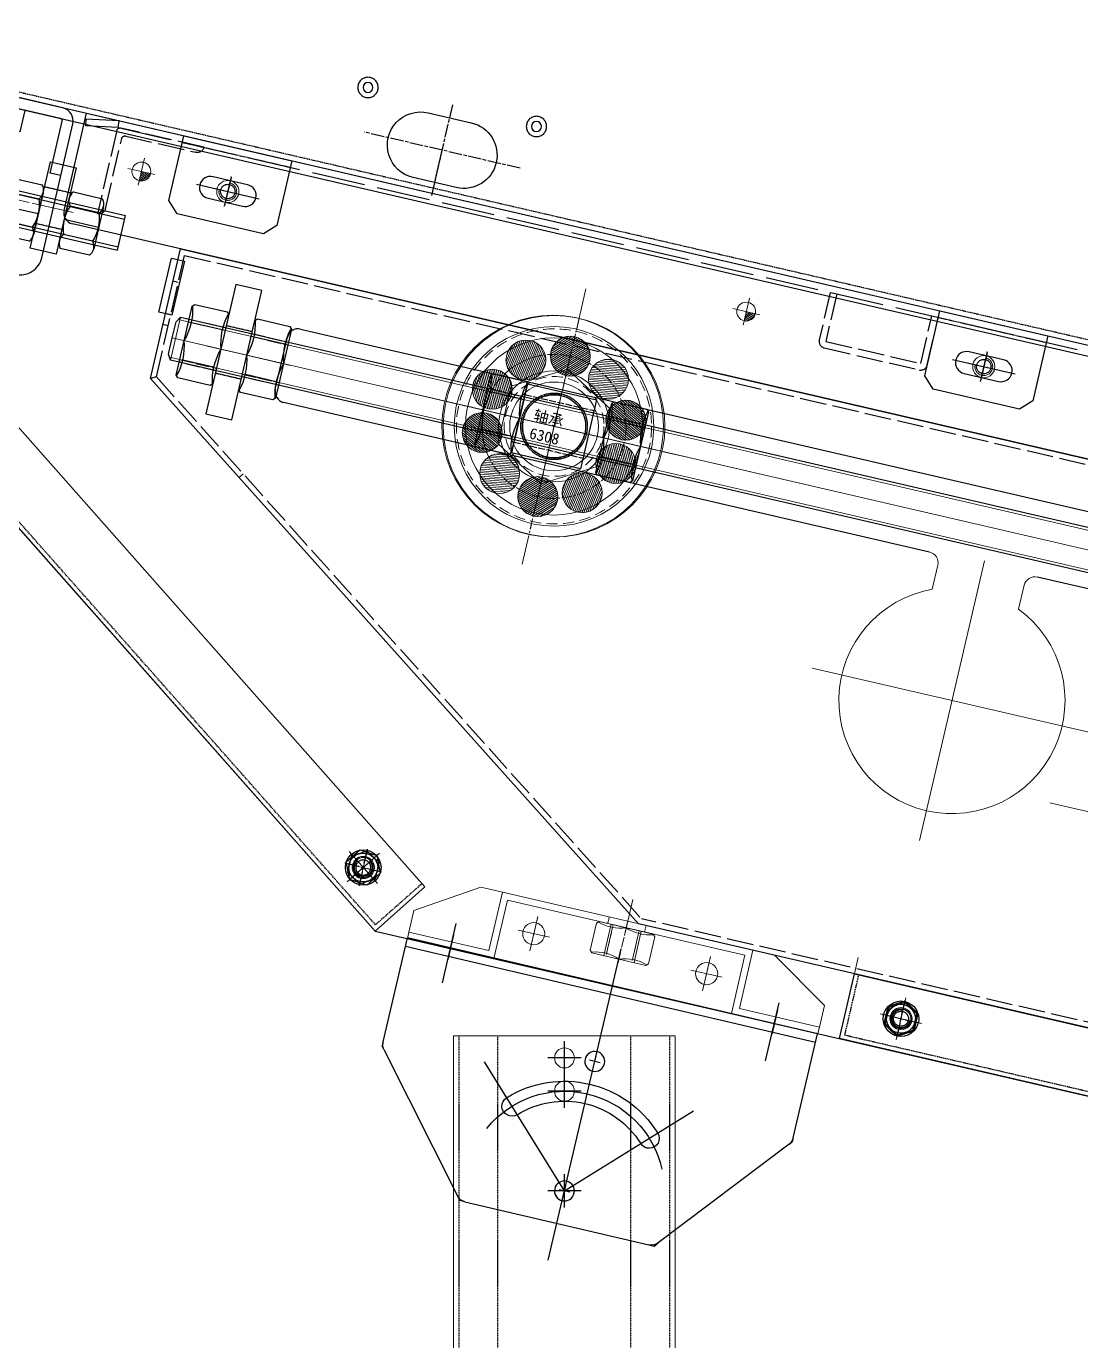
# Model space of a CAD drawing. Header units: millimetres. Extents: x 845401 to 948039, y 511594 to 550263.
# Drawn here: x 897037 to 897513, y 518134 to 518727 of the extents above; entities that cross this region are included whole.
import ezdxf

# ---------------------------------------------------------------- set-up
doc = ezdxf.new("R2010")
doc.units = ezdxf.units.MM
for name, pattern in [('ACAD_ISO02W100', [15, 12, -3]), ('AM_ISO02W050', [7.5, 6, -1.5]), ('AM_ISO08W050', [18, 12, -1.5, 3, -1.5]), ('AM_ISO08W050x2', [9, 6, -0.75, 1.5, -0.75]), ('CENTER', [0]), ('CENTER1', [28, 25, -1, 1, -1]), ('CENTER2', [28.575000000000003, 19.05, -3.175, 3.175, -3.175]), ('CENTERX2', [4, 2.5, -0.5, 0.5, -0.5]), ('DASHED', [0.75, 0.5, -0.25]), ('DASHED2', [0.375, 0.25, -0.125]), ('HIDDEN', [0.375, 0.25, -0.125])]:
    doc.linetypes.add(name, pattern=pattern)
for name, color, linetype in [('00', 7, 'Continuous'), ('1轮廓实线层', 7, 'Continuous'), ('21', 1, 'Continuous'), ('2细线层', 4, 'Continuous'), ('3中心线层', 1, 'CENTER'), ('4虚线层', 6, 'DASHED'), ('5剖面线层', 2, 'Continuous'), ('CL', 7, 'Continuous'), ('虚线', 4, 'ACAD_ISO02W100')]:
    doc.layers.add(name, color=color, linetype=linetype)
for name, color, linetype, lineweight in [('A-剖-0.10mm.......SECT-L01', 255, 'Continuous', 18), ('AM_3', 6, 'AM_ISO02W050', 25), ('AM_7', 4, 'AM_ISO08W050', 25), ('中心线', 1, 'CENTER', 9), ('剖面线', 6, 'Continuous', 15), ('粗实线', 7, 'Continuous', 30), ('细实线', 2, 'Continuous', 18)]:
    doc.layers.add(name, color=color, linetype=linetype, lineweight=lineweight)

# ---------------------------------------------------------------- blocks, each defined once
blk = doc.blocks.new('G$C56B2856F')
at = {"linetype": 'ByBlock', "lineweight": -2}
h = blk.add_hatch(dxfattribs=at)
h.set_pattern_fill('ANSI31', color=0, scale=0.2, style=0)
h.set_pattern_definition([(45, (-3782.492649566082, -49905.58141290238), (-0.4490128060534576, 0.4490128060534577), [])])
h.paths.add_polyline_path([(4.25, 0), (0, 0), (0, -4.25, 0.4142135623735481)])
at = {"color": 1, "linetype": 'CENTER', "lineweight": -2, "ltscale": 3}
for p, q in [((0, 6.25), (0, -6.25)), ((-6.25, 0), (6.25, 0))]:
    blk.add_line(p, q, dxfattribs=at)
at = {"color": 0, "linetype": 'ByBlock', "lineweight": -2}
blk.add_circle((0, 0), 4.25, dxfattribs=at)
blk = doc.blocks.new('G$C93B904BA')
at = {"color": 1, "linetype": 'CENTER', "lineweight": -2, "ltscale": 3}
for p, q in [((0, 7), (0, -7)), ((-7, 0), (7, 0))]:
    blk.add_line(p, q, dxfattribs=at)
at = {"color": 0, "linetype": 'ByBlock', "lineweight": -2}
blk.add_circle((0, 0), 5, dxfattribs=at)
blk = doc.blocks.new('A$C58936E23')
at = {"color": 0, "linetype": 'ByBlock', "lineweight": -2}
for p, q in [((559.9964526854201, 226.9147611127992), (559.9964526854019, 238.0004511960287)), ((599.9964526854237, 226.9147611128574), (599.9964526854092, 238.0004511960869))]:
    blk.add_line(p, q, dxfattribs=at)
for centre in [(419.9964526838194, 34.99994469062221), (499.9964526838194, 34.99994469075318)]:
    blk.add_circle(centre, 5, dxfattribs=at)
at = {"color": 0, "linetype": 'ByBlock'}
for centre, radius, start, end in [((554.9964526854092, 238.0004511960287), 4.999999999992724, 0, 90.00000000020843), ((604.9964526854092, 238.0004511960942), 5, 90, 180)]:
    blk.add_arc(centre, radius, start, end, dxfattribs=at)
at = {"color": 0, "linetype": 'ByBlock', "lineweight": -2}
blk.add_arc((579.9964526854928, 179.9999446898728), 50.99999999999799, 113.0887724367229, 66.9112275632771, dxfattribs=at)
at = {"layer": '中心线', "color": 1, "linetype": 'CENTER2', "ltscale": 8}
for p, q in [((209.9964526852564, 335.7664442019304), (209.9964526852709, 324.2334451765055)), ((559.99645268514, 335.7664442030218), (559.9964526851545, 324.2334451775969)), ((204.2299531725512, 329.9999446892107), (215.7629521979761, 329.9999446892252)), ((554.2299531724348, 329.9999446903166), (565.7629521978597, 329.9999446903166)), ((125.2279583118798, 304.9999446892107), (144.1748464172415, 304.9999446892398)), ((245.2275078208622, 260.0004511955703), (216.7347484073107, 260.0004511955121)), ((419.9964526838303, 27.74994469062221), (419.9964526838121, 42.24994469062221)), ((499.9964526838303, 27.74994469075318), (499.9964526838085, 42.24994469075318)), ((427.2464526838194, 34.99994469063677), (412.7464526838194, 34.99994469061494)), ((507.2464526838194, 34.99994469076773), (492.7464526838194, 34.99994469074591))]:
    blk.add_line(p, q, dxfattribs=at)
at = {"layer": '中心线', "color": 1, "linetype": 'CENTER2', "ltscale": 15}
for p, q in [((679.9964526852345, 259.9999446900038), (247.9964526854892, 259.9999446893926)), ((579.9964526854965, 115.2618950098768), (579.9964526854965, 244.7379943698543)), ((644.7345023655016, 179.9999446898728), (515.2584030055241, 179.9999446898728))]:
    blk.add_line(p, q, dxfattribs=at)
at = {"layer": '粗实线'}
for p, q in [((899.9964526852418, 344.9999446903239), (49.99654712779738, 344.9999446891015)), ((255.9964526854601, 277.0004511955703), (670.9964526853, 277.0004511994339)), ((250.9964526855038, 248.0004511955631), (250.9964526854674, 272.0004511955631)), ((349.9964526865442, 19.99994469062949), (18.80862610037002, 255.91900978591)), ((554.9964526854019, 243.0004511960215), (255.996452685511, 243.0004511955703)), ((670.9964526853946, 243.0004511961743), (604.9964526854019, 243.0004511960942)), ((349.9964526865442, 19.99994469062949), (899.9964526857439, 19.99994469102239))]:
    blk.add_line(p, q, dxfattribs=at)
for points in [[(128.995279658644, 324.999944689218), (140.995279658644, 324.9999446892325), (140.9952796587022, 284.9999446892325), (128.9952796587022, 284.999944689218)], [(191.9964526851072, 294.991572950712), (197.9964526851072, 294.991572950712), (197.9964526851072, 269.991572950712), (191.9964526851072, 269.991572950712)], [(234.9972398361424, 290.0004511955558), (222.9972398361424, 290.0004511955412), (222.9972398362297, 230.0004511955412), (234.9972398362297, 230.0004511955558)]]:
    blk.add_lwpolyline(points, close=True, dxfattribs=at)
at = {"layer": '粗实线', "linetype": 'CENTER1'}
for centre in [(209.9964526852636, 329.999944689218), (559.9964526851472, 329.9999446903093)]:
    blk.add_circle(centre, 3.25, dxfattribs=at)
at = {"layer": '粗实线'}
for centre, radius, start, end in [((255.9964526854674, 272.0004511955703), 5, 90, 180), ((255.9964526855183, 248.0004511955849), 5.000000000015007, 180, 269.9999999997916)]:
    blk.add_arc(centre, radius, start, end, dxfattribs=at)
at = {"layer": '细实线', "linetype": 'CENTER1'}
for centre in [(209.9964526851472, 329.999944689218), (559.9964526850308, 329.9999446903093)]:
    blk.add_arc(centre, 4, 180, 90, dxfattribs=at)
at = {"layer": '虚线', "linetype": 'DASHED', "ltscale": 0.5}
for p, q in [((128.9952796586658, 313.499944689218), (140.9952796586658, 313.4999446892325)), ((128.9952796586877, 296.499944689218), (140.9952796586877, 296.4999446892325)), ((222.9972398361715, 271.0004511955412), (234.9972398361715, 271.0004511955558)), ((222.9972398362006, 249.0004511955412), (234.9972398362006, 249.0004511955558))]:
    blk.add_line(p, q, dxfattribs=at)
at = {"color": 0, "linetype": 'ByBlock', "lineweight": -2, "extrusion": (0, 0, -1), "xscale": -1, "zscale": -1}
for name, p in [('G$C56B2856F', (-169.9964526852636, 329.9999446892762)), ('G$C56B2856F', (-449.9964526852636, 329.9999446899164)), ('G$C93B904BA', (-338.3372584654207, 46.72190550921368)), ('G$C93B904BA', (-589.9964526839394, 34.99994469159719))]:
    blk.add_blockref(name, p, dxfattribs=at)
blk = doc.blocks.new('6308zza')
h = blk.add_hatch()
h.set_pattern_fill('ANSI31', color=2, scale=0.25, style=0)
h.set_pattern_definition([(45, (-1872.50482304563, -2641.387181839289), (-0.5612660075668221, 0.5612660075668221), [])])
h.paths.add_polyline_path([(9, 32.5, 1), (-9, 32.5, 1)])
h = blk.add_hatch()
h.set_pattern_fill('ANSI31', color=2, scale=0.25, angle=36, style=0)
h.set_pattern_definition([(80.99999999999999, (37.68020718654225, -3237.557838664884), (-0.7839776203473905, 0.1241698566256834), [])])
h.paths.add_polyline_path([(-28.10302069950558, 26.29305231718536, 1), (-10.10302069950558, 26.29305231718536, 1)])
h = blk.add_hatch()
h.set_pattern_fill('ANSI31', color=2, scale=0.25, angle=-36.00000000000007, style=0)
h.set_pattern_definition([(8.999999999999932, (-3067.456654972481, -1036.296398999382), (-0.1241698566256823, 0.7839776203473907), [])])
h.paths.add_polyline_path([(10.10302069950558, 26.29305231718581, 1), (28.10302069950558, 26.29305231718581, 1)])
h = blk.add_hatch()
h.set_pattern_fill('ANSI31', color=2, scale=0.25, angle=71.99999999999999, style=0)
h.set_pattern_definition([(116.9999999999999, (1933.472678976594, -2597.091441664141), (-0.7072364285745171, -0.360354959168265), [])])
h.paths.add_polyline_path([(-39.90933677959219, 10.04305231718535, 1), (-21.9093367795922, 10.04305231718535, 1)])
h = blk.add_hatch()
h.set_pattern_fill('ANSI31', color=2, scale=0.25, angle=-72.00000000000007, style=0)
h.set_pattern_definition([(333, (-3090.7443037169, 964.6243858391637), (0.360354959168266, 0.7072364285745164), [])])
h.paths.add_polyline_path([(39.9093367795931, 10.04305231718444, 1), (21.90933677959311, 10.04305231718444, 1)])
h = blk.add_hatch()
h.set_pattern_fill('ANSI31', color=2, scale=0.25, angle=108, style=0)
h.set_pattern_definition([(153, (3090.744303716901, -964.6243858391632), (-0.3603549591682657, -0.7072364285745169), [])])
h.paths.add_polyline_path([(-39.9093367795931, -10.04305231718717, 1), (-21.90933677959311, -10.04305231718717, 1)])
h = blk.add_hatch()
h.set_pattern_fill('ANSI31', color=2, scale=0.25, angle=-108, style=0)
h.set_pattern_definition([(296.9999999999999, (-1933.472678976591, 2597.091441664142), (0.7072364285745173, 0.3603549591682644), [])])
h.paths.add_polyline_path([(39.90933677959265, -10.04305231718581, 1), (21.90933677959264, -10.04305231718581, 1)])
h = blk.add_hatch()
h.set_pattern_fill('ANSI31', color=2, scale=0.25, angle=143.9999999999999, style=0)
h.set_pattern_definition([(188.9999999999999, (3067.45665497248, 1036.296398999383), (0.1241698566256828, -0.7839776203473906), [])])
h.paths.add_polyline_path([(-10.10302069950558, -26.29305231718627, 1), (-28.10302069950558, -26.29305231718627, 1)])
h = blk.add_hatch()
h.set_pattern_fill('ANSI31', color=2, scale=0.25, angle=-144, style=0)
h.set_pattern_definition([(260.9999999999999, (-37.68020718654043, 3237.557838664884), (0.7839776203473905, -0.1241698566256837), [])])
h.paths.add_polyline_path([(28.10302069950513, -26.29305231718627, 1), (10.10302069950512, -26.29305231718627, 1)])
h = blk.add_hatch()
h.set_pattern_fill('ANSI31', color=2, scale=0.25, angle=180, style=0)
h.set_pattern_definition([(225, (1872.504823045632, 2641.387181839288), (0.5612660075668217, -0.5612660075668225), [])])
h.paths.add_polyline_path([(9.000000000000453, -32.50000000000046, 1), (-8.999999999999545, -32.50000000000046, 1)])
at = {"color": 1, "linetype": 'CENTER2', "ltscale": 0.25}
for p, q in [((0, 50), (0, -50)), ((-50, 0), (50, 0))]:
    blk.add_line(p, q, dxfattribs=at)
at = {"color": 2}
for centre, radius in [((0, 0), 45), ((0, 0), 40), ((0, 32.5), 9), ((-19.10302069950558, 26.29305231718536), 9), ((19.10302069950558, 26.29305231718581), 9), ((0, 0), 25), ((-30.9093367795922, 10.04305231718535), 9), ((0, 0), 20), ((30.90933677959311, 10.04305231718444), 9), ((-30.90933677959311, -10.04305231718717), 9), ((30.90933677959265, -10.04305231718581), 9), ((-19.10302069950558, -26.29305231718627), 9), ((19.10302069950512, -26.29305231718627), 9), ((4.547e-13, -32.50000000000046), 9)]:
    blk.add_circle(centre, radius, dxfattribs=at)
at = {"color": 1, "linetype": 'CENTER2', "ltscale": 0.25}
blk.add_circle((0, 0), 32.5, dxfattribs=at)
at = {"color": 3, "insert": (-10.02002375226584, 5.532529507072465), "char_height": 5, "width": 23.10382851527174, "attachment_point": 1}
blk.add_mtext('{\\fSimSun|b0|i0|c134|p54;轴承}6308', dxfattribs=at)
blk = doc.blocks.new('NLZT2015-6-5LM43T56')
at = {"color": 1, "linetype": 'CENTERX2'}
for p, q in [((0, -30), (0, 30)), ((-30, 0), (30, 0))]:
    blk.add_line(p, q, dxfattribs=at)
at = {"color": 0}
blk.add_lwpolyline([(-13.27905619132798, 23), (-26.55811238277238, 0), (-13.27905619132798, -23), (13.27905619132798, -23), (26.55811238277238, 0), (13.27905619132798, 23)], close=True, dxfattribs=at)
at = {"layer": '粗实线'}
blk.add_circle((0, 0), 14.25, dxfattribs=at)
at = {"layer": '细实线'}
blk.add_arc((0, 0), 15, 90, 0, dxfattribs=at)
blk = doc.blocks.new('nlzt2015-6-3rty66u')
at = {"color": 1, "linetype": 'CENTERX2'}
for p, q in [((0, 25), (0, -25)), ((-25, 0), (25, 0))]:
    blk.add_line(p, q, dxfattribs=at)
at = {"layer": '粗实线'}
blk.add_lwpolyline([(-16, 16), (16, 16), (16, -16), (-16, -16)], close=True, dxfattribs=at)
at = {"layer": '虚线', "ltscale": 0.25}
for p, q in [((-11.00000000011641, 16), (-11.00000000011641, -16)), ((11.00000000023283, 16), (11.00000000034924, -16))]:
    blk.add_line(p, q, dxfattribs=at)
at = {"layer": '虚线', "linetype": 'DASHED', "ltscale": 0.25}
blk.add_circle((0, 0), 15, dxfattribs=at)
blk.add_arc((0, 0), 14.25, 0, 270, dxfattribs=at)
blk = doc.blocks.new('gzsf123wwe')
at = {"color": 1, "linetype": 'CENTER2'}
for p, q in [((0, 75.75396285497118), (0, -51.75396285497118)), ((0, 29.5), (0, -5.5)), ((-63.75396285497118, 12), (63.75396285497118, 12)), ((-20.5, 12), (20.5, 12))]:
    blk.add_line(p, q, dxfattribs=at)
for radius in [50, 20]:
    blk.add_circle((0, 12), radius)
at = {"color": 4, "linetype": 'HIDDEN', "ltscale": 20}
for radius in [44, 22.5, 15, 14.25]:
    blk.add_circle((0, 12), radius, dxfattribs=at)
blk.add_blockref('6308zza', (0, 12))
at = {"color": 0, "rotation": 90}
for name, p in [('NLZT2015-6-5LM43T56', (-1.164153218269348e-10, 12)), ('nlzt2015-6-3rty66u', (-1.164153218269348e-10, 11.99999999953434))]:
    blk.add_blockref(name, p, dxfattribs=at)
blk = doc.blocks.new('A$C4725517A')
for p, q in [((116.5851422568667, 144.8138436503577), (116.5851422568667, 118.3563305397111)), ((146.5851422568667, 144.813843650365), (146.5851422568667, 118.3563305397183))]:
    blk.add_line(p, q)
for radius in [108.5, 107.5, 20]:
    blk.add_circle((131.5851422568667, 131.585087095038), radius)
at = {"layer": '中心线', "ltscale": 10}
for p, q in [((131.5851422568667, 263.1701741900761), (131.5851422568667, 0)), ((263.1702293519047, 131.585087095038), (5.51618286408484e-05, 131.585087095038))]:
    blk.add_line(p, q, dxfattribs=at)
blk = doc.blocks.new('A$C2DEA4E17')
for p, q in [((116.5850356861483, 144.8138888158064), (116.5850356861483, 118.3563757051597)), ((146.5850356861483, 144.8138888158137), (146.5850356861483, 118.356375705167))]:
    blk.add_line(p, q)
for radius in [82.5, 81.25, 20]:
    blk.add_circle((131.5850356861483, 131.5851322604867), radius)
at = {"layer": '中心线', "ltscale": 10}
for p, q in [((131.5850356861483, 263.1702193555248), (131.5850356861483, 4.51654486824e-05)), ((263.1701227811864, 131.5851322604867), (-5.14088897035e-05, 131.5851322604867))]:
    blk.add_line(p, q, dxfattribs=at)
blk = doc.blocks.new('*U1631')
for p, q in [((-14.70749999999998, 13.08500000000001), (-1.192500000000109, 13.08500000000001)), ((-15.90000000000009, -9.8137501900446), (-15.90000000000009, 9.813749809955423)), ((-14.70749999999998, 6.542499999999988), (-1.192500000000109, 6.542499999999988)), ((0, 9.813749809955423), (0, -9.8137501900446)), ((-14.70749999999998, -6.542500000000018), (-1.192500000000109, -6.542500000000018)), ((-1.192500000000109, -13.08499999999998), (-14.70749999999998, -13.08499999999998))]:
    blk.add_line(p, q)
for centre, radius, start, end in [((-10.81692544549287, 9.813749999999997), 5.083074554507337, 139.9424033436065, 220.0575966552684), ((-5.08307455450722, 9.813749999999997), 5.083074554507337, 319.9424033430427, 40.05759665582844), ((2.643548218029536, 0), 18.54354821802935, 159.3402182897546, 200.6597817091217), ((-18.54354821802917, 0), 18.54354821802935, 339.3402182891996, 20.65978170967666), ((-10.81692544549287, -9.813750000000027), 5.083074554507337, 139.9424033436065, 220.0575966552684), ((-5.08307455450722, -9.813750000000027), 5.083074554507337, 319.9424033430427, 40.05759665582844)]:
    blk.add_arc(centre, radius, start, end)
at = {"layer": '3中心线层'}
blk.add_line((-15.90000000000009, 0), (0, 0), dxfattribs=at)
blk = doc.blocks.new('*U1632')
for p, q in [((1.192500000000109, 13.08499999999998), (14.70749999999998, 13.08499999999998)), ((0, -9.813749809955423), (0, 9.8137501900446)), ((14.70749999999998, 6.542500000000018), (1.192500000000109, 6.542500000000018)), ((15.90000000000009, 9.8137501900446), (15.90000000000009, -9.813749809955423)), ((14.70749999999998, -6.542499999999988), (1.192500000000109, -6.542499999999988)), ((14.70749999999998, -13.08500000000001), (1.192500000000109, -13.08500000000001))]:
    blk.add_line(p, q)
for centre, radius, start, end in [((5.08307455450722, 9.813750000000027), 5.083074554507337, 139.9424033430514, 220.0575966558372), ((10.81692544549287, 9.813750000000027), 5.083074554507337, 319.9424033435978, 40.05759665529013), ((18.54354821802917, 0), 18.54354821802935, 159.340218289195, 200.6597817096766), ((-2.643548218029536, 0), 18.54354821802935, 339.3402182897531, 20.65978170911862), ((5.08307455450722, -9.813749999999997), 5.083074554507337, 139.9424033430514, 220.0575966558372), ((10.81692544549287, -9.813749999999997), 5.083074554507337, 319.9424033435978, 40.05759665529013)]:
    blk.add_arc(centre, radius, start, end)
at = {"layer": '3中心线层'}
blk.add_line((15.90000000000009, 0), (0, 0), dxfattribs=at)
blk = doc.blocks.new('*U1633')
at = {"layer": '1轮廓实线层'}
for p, q in [((0, 13.08499999999998), (-8.5, 13.08499999999998)), ((0, -13.08500000000001), (0, 13.08499999999998)), ((-10, 9.813749999999997), (-10, 0)), ((0, 6.542500000000018), (-8.5, 6.542500000000018)), ((0, 8), (75, 8)), ((0, -8), (0, 8)), ((75, -8), (75, 8)), ((-10, 0), (-10, -9.813749999999997)), ((0, -6.542500000000018), (-8.5, -6.542500000000018)), ((0, -8), (75, -8)), ((0, -13.08500000000001), (-8.5, -13.08500000000001))]:
    blk.add_line(p, q, dxfattribs=at)
for centre, radius, start, end in [((-5.682974479166659, 9.813749999999997), 4.317025520833319, 130.7332713026446, 229.2667286962518), ((5.01810208333336, 0), 15.01810208333336, 154.1739155616727, 205.8260844371999), ((-5.682974479166659, -9.813749999999997), 4.317025520833325, 130.7332713026446, 229.2667286962518)]:
    blk.add_arc(centre, radius, start, end, dxfattribs=at)
at = {"layer": '2细线层'}
for p, q in [((0, 6.399999999999977), (75, 6.399999999999977)), ((0, -6.400000000000005), (75, -6.400000000000005))]:
    blk.add_line(p, q, dxfattribs=at)
blk = doc.blocks.new('ztt2015-05-20e')
at = {"layer": '剖面线'}
h = blk.add_hatch(dxfattribs=at)
h.set_pattern_fill('ANSI31', color=256, scale=25, style=0)
h.set_pattern_definition([(45, (-811205.8483700763, 604385.6304865793), (-2.209708691207958, 2.209708691207959), [])])
h.paths.add_polyline_path([(-7, 15.5), (-7, 22.5, 0.4142135623730951), (-29.5, 0), (-22.5, 0, -0.4142135623730951)])
h.paths.add_polyline_path([(-7, 22.5), (-7, 15.5, -0.4142135623730951), (8.5, 0), (15.5, 0, 0.4142135623730951)])
h.paths.add_polyline_path([(15.5, 0), (8.5, 0, -0.4142135623730951), (-7, -15.5), (-7, -22.5, 0.4142135623730951)])
h.paths.add_polyline_path([(-22.5, 0), (-29.5, 0, 0.4142135623730951), (-7, -22.5), (-7, -15.5, -0.4142135623730951)])
at = {"layer": '中心线'}
for p, q in [((-7, 28), (-7, -28)), ((-35, 0), (21, 0))]:
    blk.add_line(p, q, dxfattribs=at)
at = {"layer": '粗实线', "color": 0}
for radius in [22.5, 15.5]:
    blk.add_circle((-7, 0), radius, dxfattribs=at)
blk = doc.blocks.new('A$C20566805')
at = {"color": 1, "linetype": 'CENTERX2'}
for p, q in [((25.99999308877805, 3.8363286876e-06), (25.99999308877805, 52.00000383632868)), ((-6.911221944999999e-06, 26.00000383632869), (51.99999308877807, 26.00000383632869))]:
    blk.add_line(p, q, dxfattribs=at)
at = {"color": 0}
blk.add_lwpolyline([(19.64914012769218, 37.00000383632869), (13.2982871666063, 26.00000383632869), (19.64914012769218, 15.00000383632869), (32.35084604986393, 15.00000383632869), (38.70169901094985, 26.00000383632869), (32.35084604986397, 37.00000383632869)], close=True, dxfattribs=at)
for radius in [22.5, 15]:
    blk.add_circle((25.99999308877805, 26.00000383632869), radius, dxfattribs=at)
at = {"color": 4, "linetype": 'DASHED2'}
blk.add_circle((25.99999308877805, 26.00000383632869), 13.25, dxfattribs=at)
blk = doc.blocks.new('gzsf1234-0o9u')
at = {"color": 1, "linetype": 'CENTER2'}
for p, q in [((11.89452534739394, 46.73237138078548), (11.89452534739394, -80.77555432915688)), ((11.89452534739394, 0.4784085258143023), (11.89452534739394, -34.5215914741857)), ((-51.85943750757724, -17.0215914741857), (75.64848820236512, -17.0215914741857)), ((-8.605474652606063, -17.0215914741857), (32.39452534739394, -17.0215914741857))]:
    blk.add_line(p, q, dxfattribs=at)
for radius in [50, 20]:
    blk.add_circle((11.89452534739394, -17.0215914741857), radius)
at = {"color": 4, "linetype": 'HIDDEN', "ltscale": 20}
for radius in [44, 22.5, 15, 14.25]:
    blk.add_circle((11.89452534739394, -17.0215914741857), radius, dxfattribs=at)
blk.add_blockref('6308zza', (11.89452534762677, -17.0215914741857))
at = {"color": 0}
for name, p in [('ztt2015-05-20e', (18.89452534762677, -17.02159147441853)), ('A$C20566805', (-14.10546774137765, -43.02159531076904))]:
    blk.add_blockref(name, p, dxfattribs=at)
blk = doc.blocks.new('M20XA')
at = {"layer": '中心线', "ltscale": 5}
blk.add_line((0, 12.37571586342528), (0, -12.70822539250366), dxfattribs=at)
at = {"layer": '粗实线', "color": 2}
for p, q in [((-8.660254037822597, -8.053320390870795), (-8.660254037822597, 6.220690285321325)), ((8.660254037822597, -8.05326010263525), (8.660254037822597, 6.22075057355687))]:
    blk.add_line(p, q, dxfattribs=at)
blk.add_lwpolyline([(-16, 7.58374523546081), (16, 7.58374523546081), (17, 6.58374523546081), (17, -8.41625476453919), (16, -9.41625476453919), (-16, -9.41625476453919), (-17, -8.41625476453919), (-17, 6.58374523546081)], close=True, dxfattribs=at)
for centre, radius, start, end in [((-8.593892137985677, 33.99477039720568), 27.77403881632244, 253.9372427146978, 288.0243868873462), ((8.593892137985677, 33.99477039720568), 27.774038816323, 251.9756131126544, 286.0627572853017), ((-8.593892137985677, -35.82727992616765), 27.774038816323, 71.97561311265437, 106.0627572853017), ((8.593892137985677, -35.82727992616765), 27.77403881632244, 73.93724271469777, 108.0243868873462)]:
    blk.add_arc(centre, radius, start, end, dxfattribs=at)
at = {"layer": '虚线', "ltscale": 0.5}
for p, q in [((-8.75, 7.58374523546081), (-8.75, -9.41625476453919)), ((8.75, 7.58374523546081), (8.75, -9.41625476453919))]:
    blk.add_line(p, q, dxfattribs=at)
for points in [[(-10, -9.41625476453919), (-10, 7.58374523546081)], [(10, 7.58374523546081), (10, -9.41625476453919)]]:
    blk.add_lwpolyline(points, dxfattribs=at)
blk = doc.blocks.new('G$CD5F4420C')
at = {"color": 0, "linetype": 'ByBlock', "lineweight": -2}
for p, q in [((1.500056420055444, 20), (1.500056420055444, 0)), ((523.5000564203974, 0), (523.5000564203974, 20))]:
    blk.add_line(p, q, dxfattribs=at)
at = {"layer": '中心线', "ltscale": 10}
blk.add_line((525.0000564203974, 10), (5.64203974136035e-05, 9.999978528423526), dxfattribs=at)
at = {"layer": '粗实线'}
blk.add_lwpolyline([(5.64203974136035e-05, 10.0001279545686), (5.64201409360976e-05, 17.5), (1.500056420055444, 20), (523.5000564203974, 20), (525.0000564203974, 17.5), (525.0000564203974, 2.5), (523.5000564203974, 0), (1.499981193522217, 0), (0, 2.49999999992724), (5.64203974136035e-05, 10.0001279545686)], dxfattribs=at)
at = {"layer": '细实线', "ltscale": 10}
for p, q in [((0.7500564200981898, 18.75), (524.2500564203974, 18.75)), ((0.7499905967397353, 1.25), (524.2500564203974, 1.25))]:
    blk.add_line(p, q, dxfattribs=at)
blk = doc.blocks.new('G$CA2CF0012')
at = {"rotation": 89.99999999999999}
for p in [(13.08380165494782, 17.00093514641776), (42.08380137220593, 17.00093427748652), (151.3390711121538, 17), (207.339071112252, 17.00005058620445), (510.082767557672, 17.00173200546124)]:
    blk.add_blockref('M20XA', p, dxfattribs=at)
at = {"color": 0, "linetype": 'ByBlock', "lineweight": -2}
blk.add_blockref('G$CD5F4420C', (0, 7.000956617514021), dxfattribs=at)
blk = doc.blocks.new('A$C3BF44A2F')
at = {"layer": '中心线', "ltscale": 4}
for p, q in [((570.0128079820934, 62.49983078827063), (570.0128079820824, 50.49980654223327)), ((770.0128079820934, 62.49983078827063), (770.0128079820824, 50.49980654223327))]:
    blk.add_line(p, q, dxfattribs=at)
at = {"layer": '粗实线'}
for p, q in [((200.000073168474, 244.9998186651792), (200.000073168474, 304.9998186651792)), ((200.000073168474, 304.9998186651792), (200.000073168474, 304.9998186651792)), ((200.000073168474, 304.9998186651792), (870.000073168474, 304.999818665412)), ((870.0000731684777, 304.9998186654047), (870.0000731684559, 54.99981866552844)), ((200.000073168474, 244.9998186651792), (470.0000731684559, 54.99981866491726)), ((870.0000731684559, 54.99981866491726), (470.0000731684377, 54.99981866493181))]:
    blk.add_line(p, q, dxfattribs=at)
at = {"layer": '虚线'}
for p, q in [((202.500073168474, 302.4998186651792), (867.500073168474, 302.499818665412)), ((202.500073168474, 246.2975175576357), (202.500073168474, 302.4998186651792)), ((867.500073168474, 302.499818665412), (867.500073168474, 57.49981866525195)), ((202.5000731684995, 289.999818665121), (200.000073168474, 289.999818665121)), ((202.5000731684995, 274.9999368069984), (200.000073168474, 274.9999368069984)), ((202.5000731684704, 269.9999368071003), (200.000073168474, 269.9999368071003)), ((870.0000731684922, 255.0081904046674), (867.5000731684668, 255.0081904046674)), ((202.500073168474, 246.2975175576285), (200.000073168474, 244.9998186651792)), ((202.5000731684777, 246.2975175576285), (470.7915400151469, 57.49981866525195)), ((870.0000731684922, 240.0083085465449), (867.5000731684668, 240.0083085465449)), ((870.0000731684631, 235.0083085466467), (867.5000731684668, 235.0083085466467)), ((250.5071918419053, 212.5147303428821), (249.0684583264665, 210.4702142946335)), ((870.0000731684922, 85.0081904039398), (867.5000731684668, 85.0081904039398)), ((870.0000731684922, 70.00830854581727), (867.5000731684668, 70.00830854581727)), ((870.0000731684631, 65.00830854591914), (867.5000731684668, 65.00830854591914)), ((867.500073168474, 57.49981866525195), (470.784830582932, 57.49981866525195))]:
    blk.add_line(p, q, dxfattribs=at)
blk = doc.blocks.new('M8LMDS')
at = {"layer": '中心线', "ltscale": 2.5}
for p, q in [((0, 9.694650743971577), (0, -9.694650743971577)), ((-9.694650743971577, 0), (9.694650743971577, 0))]:
    blk.add_line(p, q, dxfattribs=at)
at = {"layer": '虚线', "color": 2}
blk.add_lwpolyline([(-4.041451884317212, 7), (-8.082903768634424, 0), (-4.041451884317212, -7), (4.041451884317212, -7), (8.082903768634424, 0), (4.041451884317212, 7)], close=True, dxfattribs=at)
at = {"layer": '虚线', "color": 2, "ltscale": 10}
blk.add_circle((0, 0), 3.399999999999999, dxfattribs=at)
blk.add_arc((0, 0), 4, 0, 270, dxfattribs=at)
blk = doc.blocks.new('G$C99142C59')
at = {"layer": '中心线', "color": 1, "linetype": 'CENTER2', "ltscale": 5}
for p, q in [((0, -8), (0, 8)), ((-8, 0), (8, 0))]:
    blk.add_line(p, q, dxfattribs=at)
at = {"layer": '粗实线'}
blk.add_circle((0, 0), 4.5, dxfattribs=at)
blk.add_blockref('M8LMDS', (0, 0))
blk = doc.blocks.new('G$CC7797B18')
at = {"color": 0, "linetype": 'ByBlock', "lineweight": -2, "xscale": -1, "rotation": 270}
blk.add_blockref('G$C99142C59', (0, 0), dxfattribs=at)
blk = doc.blocks.new('A$C38D108FB')
at = {"layer": '粗实线'}
blk.add_lwpolyline([(0.000126854152767919, 325.0000354544754), (30.00012685415277, 325.0000354544754), (30.00012685413822, 25.0000354553049), (0.0001268541382160038, 25.0000354553049)], close=True, dxfattribs=at)
at = {"layer": '虚线', "linetype": 'DASHED'}
blk.add_lwpolyline([(0.0001268541309400462, 323.0000354544754), (28.00012685413094, 323.0000354544754), (28.00012685413822, 27.0000354553049), (0.0001268541382160038, 27.0000354553049)], dxfattribs=at)
at = {"color": 0, "linetype": 'ByBlock', "lineweight": -2, "rotation": 90}
blk.add_blockref('G$CC7797B18', (15.00012685413094, 300.0000354569565), dxfattribs=at)
at = {"color": 0, "linetype": 'ByBlock', "lineweight": -2, "xscale": -1, "rotation": 90}
blk.add_blockref('G$CC7797B18', (15.00012685413822, 50.00003545541404), dxfattribs=at)
blk = doc.blocks.new('护套')
for p, q in [((-23.49974437605124, 0), (-23.49974437605124, -33)), ((23.50025562394876, 0), (23.50025562394876, -23))]:
    blk.add_line(p, q)
blk.add_arc((0.0002556239487603307, 0), 23.5, 0, 180)
at = {"layer": '00', "ltscale": 0.08}
for centre in [(45, 19.99999999860302), (44.99974436953198, -19.99999857420335)]:
    blk.add_circle(centre, 3.5, dxfattribs=at)
at = {"layer": '00', "color": 4, "ltscale": 0.08}
for centre in [(45, 19.99999999860302), (44.99974436953198, -19.99999857420335)]:
    blk.add_arc(centre, 4, 90, 0, dxfattribs=at)
at = {"layer": '1轮廓实线层'}
for p, q in [((69, 45), (0, 45)), ((75, -23), (75, 39)), ((65, -33), (33.50025562394876, -33))]:
    blk.add_line(p, q, dxfattribs=at)
blk.add_lwpolyline([(75, 15), (70, 15), (70, 39, 0.4142135623730951), (69, 40), (0, 40, 0.726680214088745), (-23.49974437605124, -32.36915220180526, 0.726680214088745)], format="xyb", dxfattribs=at)
for centre, radius, start, end in [((0, 0), 45, 90, 227.1665719357755), ((69, 39), 6, 0, 90), ((33.50025562394876, -23), 10, 180, 270), ((65, -23), 10, 270, 0)]:
    blk.add_arc(centre, radius, start, end, dxfattribs=at)
at = {"layer": '3中心线层'}
for p, q in [((45, 13.99679818964796), (45, 26.00320180755807)), ((38.36956029955763, 19.99999999860302), (51.63043970044237, 19.99999999860302)), ((0, 16.73999999999069), (0, -16.73999999999069)), ((-16.73999999999069, 0), (16.73999999999069, 0)), ((44.99974436953198, -26.0032003831584), (44.99974436953198, -13.99679676524829)), ((38.36930466908962, -19.99999857420335), (51.63018406997435, -19.99999857420335))]:
    blk.add_line(p, q, dxfattribs=at)
at = {"layer": 'CL', "ltscale": 0.08}
blk.add_line((-30.59411708149128, -33.00000000005821), (-23.49974437605124, -33), dxfattribs=at)
for points in [[(-17.79583576892037, 35.82329171488527), (-12.83493649051525, 27.23076211346779), (-17.16506350948475, 24.73076211346779), (-22.12596278788988, 33.32329171488527)], [(7.5, 40.00000240461668), (7.5, 30.00000240461668), (2.5, 30.00000240461668), (2.5, 40)], [(30, 40.00000240461668), (30, 30.00000240461668), (25, 30.00000240461668), (25, 40)], [(52.5, 40.00000240461668), (52.5, 30.00000240461668), (47.5, 30.00000240461668), (47.5, 40)], [(-37.91444864496589, 12.74733634706354), (-28.33072717569303, 10.17938591889106), (-29.6248224012088, 5.349756787414663), (-39.20854387048166, 7.917707215528935)], [(-35.82329171476886, -17.79583576886216), (-27.23076211335137, -12.83493649045704), (-24.73076211335137, -17.16506350936834), (-33.32329171476886, -22.12596278777346)]]:
    blk.add_lwpolyline(points, dxfattribs=at)
blk = doc.blocks.new('ew323')
at = {"color": 2, "linetype": 'HIDDEN', "ltscale": 10}
for p, q in [((-1.457211192580871, 60.49696803977714), (-1.457211192580871, 45.99696803977714)), ((10.54278880741913, 60.49696803977714), (10.54278880741913, 45.99696803977714))]:
    blk.add_line(p, q, dxfattribs=at)
at = {"color": 1, "linetype": 'CENTER2', "ltscale": 0.25}
blk.add_line((4.542788807419127, 63.29773065284825), (4.542788807419127, 41.91562273446471), dxfattribs=at)
at = {"color": 2}
for p, q in [((-1.457211192580871, 47.24924095487221), (-1.457211192580871, 59.24469512468203)), ((10.54278880741913, 47.24924095487221), (10.54278880741913, 59.24469512468203))]:
    blk.add_line(p, q, dxfattribs=at)
blk.add_lwpolyline([(-7.957211192580871, 60.49696803977714), (17.04278880741913, 60.49696803977714), (18.04278880741913, 59.49696803977714), (18.04278880741913, 46.99696803977714), (17.04278880741913, 45.99696803977714), (-7.957211192580871, 45.99696803977714), (-8.957211192580871, 46.99696803977714), (-8.957211192580871, 59.49696803977714)], close=True, dxfattribs=at)
blk.add_lwpolyline([(-2.45721119258087, 45.99696803977714), (-2.45721119258087, 60.49696803977714), (11.54278880741913, 60.49696803977714), (11.54278880741913, 45.99696803977714)], dxfattribs=at)
for centre, radius, start, end in [((-2.25795278919395, 78.33668286330065), 19.09202742633405, 251.7207901566037, 290.8675259911242), ((11.34353040414862, 78.33668286330065), 19.09202742633404, 249.1324740088758, 288.2792098433964), ((-2.25795278919395, 28.1572532162536), 19.09202742633404, 69.13247400887579, 108.2792098433962), ((11.34353040414862, 28.1572532162536), 19.09202742633405, 71.7207901566037, 110.8675259911242)]:
    blk.add_arc(centre, radius, start, end, dxfattribs=at)
blk = doc.blocks.new('A$C58470C7F')
at = {"color": 1, "linetype": 'CENTER', "lineweight": -2, "ltscale": 3}
blk.add_line((85.00014671436111, 24.11005510045652), (85.00014671436111, 40.11005510045652), dxfattribs=at)
at = {"color": 0, "linetype": 'ByBlock', "lineweight": -2}
for p, q in [((17.00014671155077, 30.00005659118324), (-9.99985328844923, 13.00005659118324)), ((17.00014671155077, 30.00005659118324), (27.00014671155077, 30.00005659117596)), ((143.0001467115508, 30.00005659118324), (27.00014671155077, 30.00005659118324)), ((27.00014671155077, 30.00005659118324), (27.00014671155077, 3.000056591183238)), ((143.0001467115508, 3.000056591183238), (143.0001467115508, 30.00005659118324)), ((143.0001467115508, 30.00005659118324), (153.0001467115508, 30.00005659118324)), ((153.0001467115508, 30.00005659118324), (180.0001467115508, 13.00005659118324)), ((30.00014671155077, 5.659023008774966e-05), (30.00014671155077, 27.00005659023009)), ((30.00014671155077, 27.00005659023009), (140.0001467115508, 27.00005659023009)), ((140.0001467115508, 27.00005659023009), (140.0001467115508, 5.659118323819712e-05)), ((-9.99985328844923, 3.000056591183238), (-9.99985328844923, 13.00005659118324)), ((180.0001467115508, 13.00005659118324), (180.0001467115508, 3.000056591183238)), ((27.00014671155077, 3.000056591183238), (-9.99985328844923, 3.000056591183238)), ((-9.99985328844923, 3.000056591183238), (-9.99985328844923, 5.659118323819712e-05)), ((-9.99985328844923, 5.659023008774966e-05), (30.00014671155077, 5.659023008774966e-05)), ((140.0001467115508, 5.659118323819712e-05), (180.0001467115508, 5.659118323819712e-05)), ((180.0001467115508, 3.000056591183238), (143.0001467115508, 3.000056591183238)), ((180.0001467115508, 5.659118323819712e-05), (180.0001467115508, 3.000056591183238))]:
    blk.add_line(p, q, dxfattribs=at)
at = {"color": 4, "linetype": 'DASHED', "lineweight": -2}
for p, q in [((76.5001467143029, 30.00005659555609), (76.50014671292774, 27.00005659555609)), ((93.5001467143029, 30.00005658777081), (93.50014671292774, 27.00005658777081))]:
    blk.add_line(p, q, dxfattribs=at)
at = {"color": 1, "linetype": 'CENTER', "lineweight": -2}
for p, q in [((45.00014671153076, 22.90798697459832), (45.00014671155259, 7.092126205818204)), ((125.0001467115289, 22.90798697478021), (125.0001467115508, 7.092126206000103)), ((37.75014671154167, 15.00005659020098), (52.25014671154167, 15.00005659022281)), ((117.7501467115399, 15.00005659038288), (132.2501467115399, 15.00005659040471)), ((10.00014671155077, 6.434195821610047), (10.00014671155077, -5.071108013100456)), ((160.0001467115508, 6.434195821610047), (160.0001467115508, -5.071108013100456))]:
    blk.add_line(p, q, dxfattribs=at)
at = {"color": 0, "linetype": 'ByBlock', "lineweight": -2}
blk.add_lwpolyline([(30.00014671155077, 27.00005659023009), (140.0001467115508, 27.00005659023009), (140.0001467115508, 5.659033195115626e-05), (30.00014671155077, 5.659033195115626e-05)], close=True, dxfattribs=at)
for centre in [(45.00014671153986, 15.00005659023009), (125.0001467115399, 15.00005659039016)]:
    blk.add_circle(centre, 5, dxfattribs=at)
at = {"xscale": -1}
blk.add_blockref('ew323', (89.54293552178024, -33.49691144954704), dxfattribs=at)
blk = doc.blocks.new('OBM08')
at = {"layer": '21', "linetype": 'Continuous'}
for p, q in [((0, 2), (0, 8.505553499465123)), ((-2, 0), (-8.505553499465123, 0)), ((-1, 0), (1, 0)), ((0, -1), (0, 1)), ((2, 0), (8.505553499465119, 0)), ((0, -2), (0, -8.505553499465123))]:
    blk.add_line(p, q, dxfattribs=at)
blk.add_lwpolyline([(6.499999999999996, 3.752776749732561), (0, 7.505553499465123), (-6.5, 3.752776749732561), (-6.5, -3.752776749732561), (-7.105427357601002e-15, -7.505553499465123), (6.499999999999996, -3.752776749732561)], close=True, dxfattribs=at)
blk.add_circle((0, 0), 6.5, dxfattribs=at)
blk = doc.blocks.new('A$C3BFB7E3F')
at = {"layer": '21', "linetype": 'Continuous'}
blk.add_circle((8.505553243518335, 8.505553579595485), 8, dxfattribs=at)
at = {"linetype": 'Continuous'}
blk.add_blockref('OBM08', (8.505553243518335, 8.505553579595485), dxfattribs=at)
blk = doc.blocks.new('G$C50D05676')
at = {"color": 0, "linetype": 'ByBlock', "lineweight": -2}
blk.add_circle((523.3641170645133, 246.5462509351783), 50.00000000012203, dxfattribs=at)
at = {"xscale": -1}
for name, p in [('gzsf1234-0o9u', (851.8945253482088, 308.6066785694566)), ('护套', (839.9999999990687, 291.5850870991126)), ('gzsf123wwe', (522.7439433913678, 234.5850204480812)), ('A$C4725517A', (266.5724074430764, 0)), ('A$C2DEA4E17', (266.5723008727655, -4.516541957855225e-05))]:
    blk.add_blockref(name, p, dxfattribs=at)
at = {"linetype": 'CENTER', "lineweight": -2, "xscale": -1}
blk.add_blockref('A$C58936E23', (899.9964526854455, -13.41485759243369), dxfattribs=at)
at = {"color": 0, "linetype": 'ByBlock', "lineweight": -2, "xscale": -1}
for name, p in [('A$C3BF44A2F', (905.0000731684268, -18.42322144890204)), ('G$CA2CF0012', (699.4992692684755, 229.5846575351898)), ('A$C58470C7F', (525.0001467131078, 6.585030507994816))]:
    blk.add_blockref(name, p, dxfattribs=at)
for p, rotation in [((797.3007539184764, 219.5812555314042), 125.4638748238962), ((360.0000354563817, 36.58521395316347), 90)]:
    blk.add_blockref('A$C38D108FB', p, dxfattribs=dict(at, rotation=rotation))
at = {"layer": '1轮廓实线层', "xscale": -1}
for name, p in [('*U1633', (807.561901697889, 287.5823409075383)), ('*U1632', (758.9999999981374, 287.5823410975281)), ('*U1631', (771.0011730259284, 287.5823410975281))]:
    blk.add_blockref(name, p, dxfattribs=at)
at = {"layer": '21', "linetype": 'Continuous', "xscale": -1}
for p in [(570.1647474635392, 24.80149433715269), (318.5055532446131, 13.07953351945616)]:
    blk.add_blockref('A$C3BFB7E3F', p, dxfattribs=at)
blk = doc.blocks.new('A$C040F782D12')
for p, q in [((862828.3594353087, -655715.1375804567), (862866.8594353086, -655715.1375804567)), ((862828.3594353087, -655715.1375804567), (862828.3594353087, -655715.1375804567)), ((862863.8594353087, -655718.1375804566), (862831.3594353087, -655718.1375804566)), ((862865.3594353087, -655752.1375804568), (862865.3594353087, -655719.6375804567)), ((862868.3594353087, -655716.6375804567), (862868.3594353087, -655755.1375804568)), ((862868.3594353087, -655755.1375804568), (862868.3594353087, -655755.1375804568))]:
    blk.add_line(p, q)
for centre, radius, start, end in [((862831.3594353087, -655715.1375804567), 3, 180, 270), ((862863.8594353087, -655719.6375804567), 1.5, 0, 90), ((862866.8594353086, -655716.6375804567), 1.5, 0, 90), ((862868.3594353087, -655752.1375804568), 3, 180, 270)]:
    blk.add_arc(centre, radius, start, end)
blk = doc.blocks.new('A$C433C1705')
at = {"layer": '虚线', "ltscale": 5}
blk.add_blockref('A$C040F782D12', (-862828.359434348, 655755.1375654103), dxfattribs=at)
blk = doc.blocks.new('A$C13691031')
at = {"layer": '虚线'}
for p, q in [((4.999938074150123, 39.99998540512752), (4.999938074150123, 17.99998540512752)), ((7.999938074150123, 39.99998540512752), (7.999938074150123, 17.99998540512752)), ((51.99993807415012, 17.99998540512752), (51.99993807415012, 39.99998540512752)), ((54.99993807415012, 17.99998540512752), (54.99993807415012, 39.99998540512752)), ((7.999938074150123, 17.99998540512752), (51.99993807415012, 17.99998540512752)), ((7.999938074150123, 14.99998540512752), (51.99993807415012, 14.99998540512752))]:
    blk.add_line(p, q, dxfattribs=at)
for centre, start, end in [((7.999938074150123, 17.99998540512752), 180, 270), ((51.99993807415012, 17.99998540512752), 270, 0)]:
    blk.add_arc(centre, 3, start, end, dxfattribs=at)
blk = doc.blocks.new('A$C3bd40d32')
at = {"layer": '粗实线'}
for p, q in [((1.164153218269348e-10, 92.00000000940054), (1638.000000000116, 91.99999999793363)), ((6.984919309616089e-10, 47.00412694955594), (1.164153218269348e-10, 92.00000000940054)), ((539.9999999997672, 42.00412694597617), (5.000000000698492, 42.00412694973056))]:
    blk.add_line(p, q, dxfattribs=at)
blk.add_arc((5.000000000698492, 47.00412694973056), 5, 180, 270, dxfattribs=at)
at = {"layer": '虚线', "ltscale": 2}
for p, q in [((15.00000000011642, 92.00000000934233), (0.2278837050544098, 89.39527734424337)), ((0.2278837050544098, 89.39527734424337), (0.748828237876296, 86.44085408520186)), ((15.2624659902649, 89.00000000934233), (0.748828237876296, 86.44085408520186)), ((15.2624659902649, 89.00000000934233), (15.00000000011642, 92.00000000934233)), ((15.2624659902649, 89.00000000934233), (1734.737534008105, 88.99999999738066))]:
    blk.add_line(p, q, dxfattribs=at)
at = {"color": 0, "linetype": 'ByBlock', "lineweight": -2, "rotation": 359.9999999996924}
for name, p in [('G$C56B2856F', (30, 72.00000000922591)), ('G$C93B904BA', (70, 72.00000000925502)), ('G$C56B2856F', (310, 72.00000000727596)), ('G$C93B904BA', (419.9999999990687, 72.00000000715954))]:
    blk.add_blockref(name, p, dxfattribs=at)
at = {"layer": '虚线', "ltscale": 2, "xscale": -1, "rotation": 359.9999999996924}
blk.add_blockref('A$C433C1705', (55.00000096089207, 49.00001505555701), dxfattribs=at)
at = {"layer": '虚线', "ltscale": 2, "rotation": 359.9999999996924}
blk.add_blockref('A$C13691031', (340.0000619252678, 49.00001460188651), dxfattribs=at)
blk = doc.blocks.new('A$Cea0d7c37')
at = {"extrusion": (-1.665334535588787e-16, 8.539653359450806e-14, -1), "zscale": -1, "rotation": 359.9999999995272}
blk.add_blockref('G$C50D05676', (-760.0000000025611, -206.5139224968443), dxfattribs=at)
at = {"layer": 'A-剖-0.10mm.......SECT-L01'}
blk.add_blockref('A$C3bd40d32', (4.656612873077393e-10, 38.07116458451492), dxfattribs=at)
blk = doc.blocks.new('A$C36980DBC')
for p, q in [((6.064235094527248e-05, 127.1017859073036), (190.0000606423509, 127.1017859073036)), ((6.064235094527248e-05, 78.91203558320558), (6.064235094527248e-05, 127.1017859073036)), ((190.0000606423509, 78.91203558320558), (190.0000606423509, 127.1017859073036)), ((6.064235094527248e-05, 123.1017859073036), (190.0000606423509, 123.1017859073036)), ((92.50006064235095, 92.10178590730357), (97.50006064235095, 92.10178590730357)), ((95.00006064235095, 89.60178590730357), (95.00006064235095, 94.60178590730357)), ((1.158954244364395, 75.7111135848827), (48.50082897428638, 18.90086390898068)), ((188.8411670403375, 75.7111135848827), (141.4992923104155, 18.90086390898068)), ((92.50006064235095, 32.10178590730357), (97.50006064235095, 32.10178590730357)), ((95.00006064235095, 29.60178590730357), (95.00006064235095, 34.60178590730357)), ((137.658185912429, 17.10178590730357), (52.34193537227293, 17.10178590730357))]:
    blk.add_line(p, q)
for centre in [(95.00006064235095, 92.10178590730357), (95.00006064235095, 32.10178590730357)]:
    blk.add_circle(centre, 4.5)
for centre, radius, start, end in [((5.000060642350945, 78.91203558320558), 5, 180, 219.8055710922785), ((95.00006064235095, 32.10178590730357), 49.5, 45.00000000009213, 134.9999999999079), ((185.0000606423509, 78.91203558320558), 5, 320.1944289077214, 0), ((95.00006064235095, 32.10178590730357), 40.5, 44.99999999994473, 135.0000000000737), ((63.18025548896276, 63.9215910607054), 4.5, 135.0000000000737, 315.0000000000737), ((126.8198657957519, 63.92159106069084), 4.5, 224.9999999999263, 44.9999999999263), ((52.34193537227293, 22.10178590730357), 5, 219.8055710922785, 270), ((137.658185912429, 22.10178590730357), 5, 270, 320.1944289077214)]:
    blk.add_arc(centre, radius, start, end)
at = {"layer": '2细线层'}
for p, q in [((6.064235094527248e-05, 78.91203558320558), (6.064235094527248e-05, 77.10178590730357)), ((1.158954244364395, 75.7111135848827), (6.064235094527248e-05, 77.10178590730357)), ((188.8411670403375, 75.7111135848827), (190.0000606423509, 77.10178590730357)), ((190.0000606423509, 78.91203558320558), (190.0000606423509, 77.10178590730357)), ((50.00006064235095, 17.10178590730357), (48.50082897428638, 18.90086390898068)), ((140.0000606423509, 17.10178590730357), (141.4992923104155, 18.90086390898068)), ((52.34193537227293, 17.10178590730357), (50.00006064235095, 17.10178590730357)), ((137.658185912429, 17.10178590730357), (140.0000606423509, 17.10178590730357))]:
    blk.add_line(p, q, dxfattribs=at)
at = {"layer": '3中心线层'}
for p, q in [((95.00006064235095, 4.597227234626189e-05), (95.00006064235095, 144.3224501300574)), ((20.00006064235095, 109.9162773805874), (20.00006064235095, 136.8419816914975)), ((170.0000606423509, 110.993311324135), (170.0000606423509, 138.4575085605175)), ((95.00006064235185, 32.10178590730357), (46.54365200218399, 80.5581945474878)), ((95.00006064235095, 32.10178590730357), (143.4564692825206, 80.55819454749144))]:
    blk.add_line(p, q, dxfattribs=at)
blk.add_arc((95.00006064235095, 32.10178590730357), 45, 25.70180874644363, 154.2981912535564, dxfattribs=at)
blk = doc.blocks.new('340ZJ')
at = {"linetype": 'ByBlock', "lineweight": -2}
h = blk.add_hatch(color=2, dxfattribs=at)
h.paths.add_polyline_path([(797834.399365732, 251503.051722781), (797834.399365732, 251494.551722781), (797825.899365732, 251494.551722781)])
h.paths.add_polyline_path([(797747.899365732, 251494.551722781), (797739.399365732, 251494.551722781), (797739.399365732, 251503.051722781)])
for p, q in [((797736.899365732, 251484.551722781), (797736.899365732, 251824.9301691831, 6.183228825878299)), ((797736.899365732, 251824.9301691831, 6.183228825878299), (797836.899365732, 251824.9301691831, 6.183228825878299)), ((797836.899365732, 251484.551722781), (797836.899365732, 251824.9301691831, 6.183228825878299)), ((797736.899365732, 251494.551722781), (797836.899365732, 251494.551722781)), ((797736.899365732, 251484.551722781), (797836.899365732, 251484.551722781))]:
    blk.add_line(p, q)
for centre in [(797786.899365732, 251814.9301691831, 6.183228825878299), (797786.899365732, 251799.9301691831, 6.183228825878299), (797786.899365732, 251754.9301691831, 6.183228825878299), (797756.899365732, 251549.551722781), (797816.899365732, 251549.551722781)]:
    blk.add_circle(centre, 4.5)
at = {"layer": '3中心线层'}
for p, q in [((797786.899365732, 251807.4301691831, 6.183228825878299), (797786.899365732, 251822.4301691831, 6.183228825878299)), ((797794.399365732, 251814.9301691831, 6.183228825878299), (797779.399365732, 251814.9301691831, 6.183228825878299)), ((797786.899365732, 251792.4301691831, 6.183228825878299), (797786.899365732, 251807.4301691831, 6.183228825878299)), ((797794.399365732, 251799.9301691831, 6.183228825878299), (797779.399365732, 251799.9301691831, 6.183228825878299)), ((797786.899365732, 251747.4301691831, 6.183228825878299), (797786.899365732, 251762.4301691831, 6.183228825878299)), ((797794.399365732, 251754.9301691831, 6.183228825878299), (797779.399365732, 251754.9301691831, 6.183228825878299)), ((797756.899365732, 251566.051722781), (797756.899365732, 251533.051722781)), ((797816.899365732, 251566.051722781), (797816.899365732, 251533.051722781)), ((797773.399365732, 251549.551722781), (797740.399365732, 251549.551722781)), ((797833.399365732, 251549.551722781), (797800.399365732, 251549.551722781)), ((797786.899365732, 251476.1756718173), (797786.899365732, 251502.3739427445))]:
    blk.add_line(p, q, dxfattribs=at)
at = {"layer": '4虚线层'}
for p, q in [((797739.399365732, 251494.551722781), (797739.399365732, 251824.9301691831, 6.183228825878299)), ((797756.899365732, 251494.551722781), (797756.899365732, 251824.9301691831, 6.183228825878299)), ((797816.899365732, 251494.551722781), (797816.899365732, 251824.9301691831, 6.183228825878299)), ((797834.399365732, 251494.551722781), (797834.399365732, 251824.9301691831, 6.183228825878299)), ((797778.8993657292, 251494.551722781), (797778.8993657292, 251484.551722781)), ((797779.8993657292, 251494.551722781), (797779.8993657292, 251484.551722781)), ((797793.8993657292, 251494.551722781), (797793.8993657292, 251484.551722781)), ((797794.8993657292, 251494.551722781), (797794.8993657292, 251484.551722781))]:
    blk.add_line(p, q, dxfattribs=at)
at = {"layer": '5剖面线层'}
for p, q in [((797747.899365732, 251494.551722781), (797739.399365732, 251503.051722781)), ((797825.899365732, 251494.551722781), (797834.399365732, 251503.051722781))]:
    blk.add_line(p, q, dxfattribs=at)
blk = doc.blocks.new('A$C5FC54899')
at = {"color": 1, "linetype": 'CENTER', "lineweight": -2, "ltscale": 3}
for p, q in [((14.49994711647741, 12.99990802264074), (14.49994711647741, -9.197735926136374e-05)), ((-5.288352258503437e-05, 6.499908022640739), (28.99994711647741, 6.499908022640739))]:
    blk.add_line(p, q, dxfattribs=at)
at = {"color": 0, "linetype": 'ByBlock', "lineweight": -2}
blk.add_lwpolyline([(6.499947116477415, 1.499908022640739), (22.49994711647741, 1.499908022640739, 0.4142135623730951), (27.49994711647741, 6.499908022640739, 0.4142135623730951), (22.49994711647741, 11.49990802264074), (6.499947116477415, 11.49990802264074, 0.4142135623730951), (1.499947116477415, 6.499908022640739, 0.4142135623730951)], format="xyb", close=True, dxfattribs=at)
blk = doc.blocks.new('A$C4D7926B7')
at = {"layer": '粗实线'}
blk.add_lwpolyline([(5.000253547368629, -4.999968372576404), (5.000253547368629, -4.999968372576404), (0.0002535473686293699, 3.162742359563708e-05), (0.0002535472522140481, 30.0000316274236), (50.00025354725221, 30.0000316274236), (50.00025354736863, 3.162742359563708e-05), (45.00025354736863, -4.999968372576404), (5.000253547368629, -4.999968372576404)], dxfattribs=at)
at = {"layer": '虚线', "color": 4, "linetype": 'DASHED'}
blk.add_line((0.0002535472522140481, 27.0000316274236), (50.00025354725221, 27.0000316274236), dxfattribs=at)
at = {"color": 0, "linetype": 'ByBlock', "lineweight": -2}
blk.add_blockref('A$C5FC54899', (10.50011340701894, 3.500123624573462), dxfattribs=at)
blk = doc.blocks.new('G$C91213870')
for p, q in [((53.5899999999674, 35.9668556729448), (33.5899999999674, 35.9668556729448)), ((43.5899999999674, 5.966855672973907), (43.5899999999674, 20.96685567297391))]:
    blk.add_line(p, q)
at = {"color": 7, "lineweight": -3}
blk.add_line((33.5899999999674, 5.966855672944803), (53.5899999999674, 5.966855672944803), dxfattribs=at)
for centre, radius in [((4.589999999967404, 40.96685567297391), 2.249999999999993), ((82.5899999999674, 40.96685567297391), 2.250000000000013)]:
    blk.add_circle(centre, radius)
for centre, start, end in [((33.5899999999674, 20.9668556729448), 90, 270), ((53.5899999999674, 20.9668556729448), 270, 90)]:
    blk.add_arc(centre, 15, start, end)
at = {"layer": 'AM_3', "ltscale": 10}
for centre in [(4.589999999967404, 40.96685567297391), (82.5899999999674, 40.96685567297391)]:
    blk.add_circle(centre, 4.59, dxfattribs=at)
at = {"layer": 'AM_7', "linetype": 'AM_ISO08W050x2'}
for p, q in [((43.5899999999674, 0), (43.5899999999674, 41.93371134594781)), ((7.512527199578471, 20.9668556729157), (79.66747280035634, 20.96685567297391))]:
    blk.add_line(p, q, dxfattribs=at)
blk = doc.blocks.new('A$Cec42e035')
at = {"layer": '粗实线'}
blk.add_line((6.438071720302105, 85.00000007776543, 1.992841134779155e-06), (916.4378786972957, 84.99999998649582, 1.992842953768559e-06), dxfattribs=at)
at = {"layer": '粗实线', "elevation": 1.992841134779155e-06}
blk.add_lwpolyline([(2036.438071717042, 85.00000007799827), (1968.733587319963, 377.2600257337326), (6.438071712153032, 385.0010194781935)], dxfattribs=at)
at = {"layer": '虚线', "color": 4, "linetype": 'DASHED'}
blk.add_line((6.438071711920202, 87.50000007776543, 1.992842953768559e-06), (918.9378787048627, 87.50000006472692, 1.992842953768559e-06), dxfattribs=at)
at = {"extrusion": (3.469446951953614e-18, 0, -1), "zscale": -1}
blk.add_blockref('G$C91213870', (-350.0280717118876, 84.03314428555313, -1.992842952554155e-06), dxfattribs=at)
at = {"color": 0, "linetype": 'ByBlock', "lineweight": -2}
for p in [(191.4378181732027, 54.99996837740764, 1.992839315789752e-06), (541.437625149847, 54.99996837775689, 1.992841134779155e-06)]:
    blk.add_blockref('A$C4D7926B7', p, dxfattribs=at)

msp = doc.modelspace()

# ---------------------------------------------------------------- linework, layer by layer
at = {"layer": 'A-剖-0.10mm.......SECT-L01'}
msp.add_line((898905.3467828182, 518260.9164497017, 25.37562164791456), (896908.2467637446, 518723.5621901297), dxfattribs=at)

# ---------------------------------------------------------------- block references
at = {"color": 0, "linetype": 'ByBlock', "lineweight": -2, "extrusion": (-0.02376015511863347, 0.01030266983128908, -0.9996645987645487), "zscale": -1, "rotation": 79.72771087959045}
msp.add_blockref('A$C36980DBC', (-832373.3542910349, -616960.7666675692, -15986.83039623264), dxfattribs=at)
at = {"layer": '00', "extrusion": (-0.0123774026173644, 0.001414984244539114, 0.9999223958508158), "rotation": 346.9570239291501}
msp.add_blockref('A$Cec42e035', (896833.719541551, 518652.8495321989, -10367.40881360032), dxfattribs=at)
at = {"layer": 'A-剖-0.10mm.......SECT-L01', "extrusion": (-0.01237740261736803, 0.001414984244517608, 0.9999223958508157), "rotation": 346.9570239284661}
msp.add_blockref('A$Cea0d7c37', (896966.2077349378, 518575.8927858694, -10367.4088116219), dxfattribs=at)
at = {"layer": 'A-剖-0.10mm.......SECT-L01'}
msp.add_blockref('340ZJ', (99492.85655602883, 266446.3741206275), dxfattribs=at)

doc.saveas('drawing.dxf')
